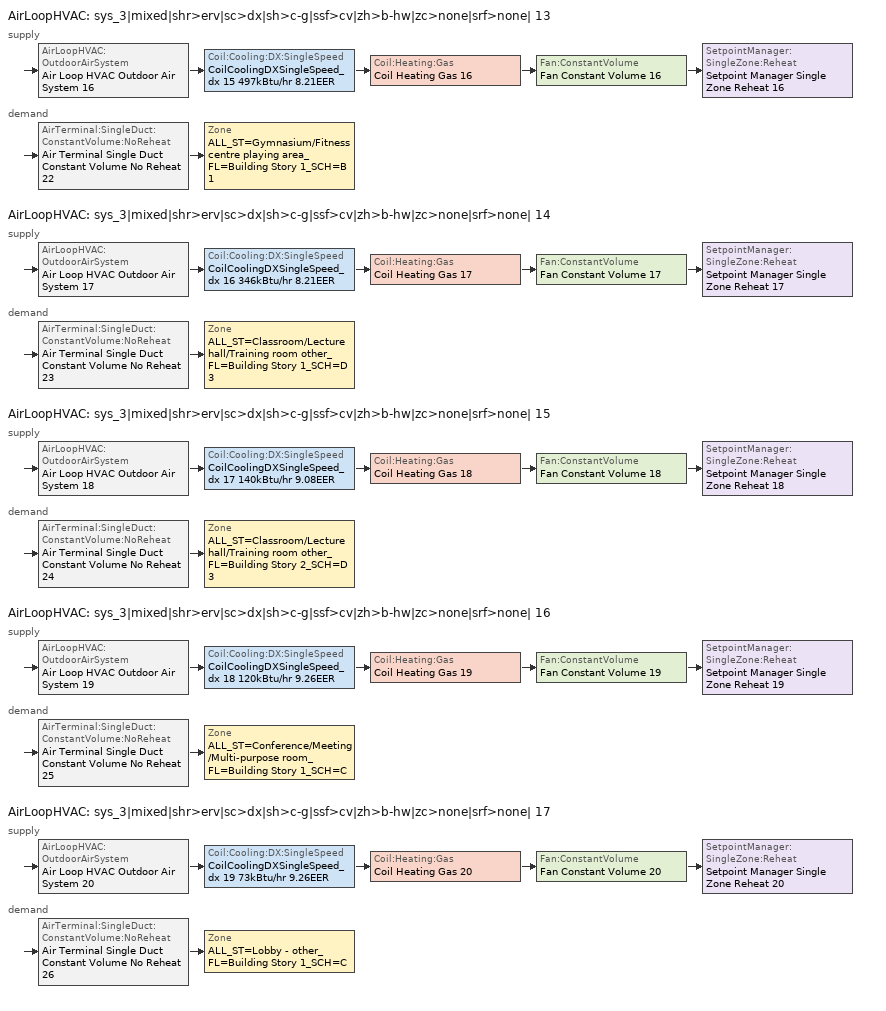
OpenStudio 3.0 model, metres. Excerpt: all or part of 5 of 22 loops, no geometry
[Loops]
AirLoopHVAC 'sys_3|mixed|shr>erv|sc>dx|sh>c-g|ssf>cv|zh>b-hw|zc>none|srf>none| 13'
 supply: AirLoopHVAC:OutdoorAirSystem 'Air Loop HVAC Outdoor Air System 16' > Coil:Cooling:DX:SingleSpeed 'CoilCoolingDXSingleSpeed_dx 15 497kBtu/hr 8.21EER' > Coil:Heating:Gas 'Coil Heating Gas 16' > Fan:ConstantVolume 'Fan Constant Volume 16' > SetpointManager:SingleZone:Reheat 'Setpoint Manager Single Zone Reheat 16'
 demand: AirTerminal:SingleDuct:ConstantVolume:NoReheat 'Air Terminal Single Duct Constant Volume No Reheat 22' > Zone 'ALL_ST=Gymnasium/Fitness centre playing area_FL=Building Story 1_SCH=B 1'
AirLoopHVAC 'sys_3|mixed|shr>erv|sc>dx|sh>c-g|ssf>cv|zh>b-hw|zc>none|srf>none| 14'
 supply: AirLoopHVAC:OutdoorAirSystem 'Air Loop HVAC Outdoor Air System 17' > Coil:Cooling:DX:SingleSpeed 'CoilCoolingDXSingleSpeed_dx 16 346kBtu/hr 8.21EER' > Coil:Heating:Gas 'Coil Heating Gas 17' > Fan:ConstantVolume 'Fan Constant Volume 17' > SetpointManager:SingleZone:Reheat 'Setpoint Manager Single Zone Reheat 17'
 demand: AirTerminal:SingleDuct:ConstantVolume:NoReheat 'Air Terminal Single Duct Constant Volume No Reheat 23' > Zone 'ALL_ST=Classroom/Lecture hall/Training room other_FL=Building Story 1_SCH=D 3'
AirLoopHVAC 'sys_3|mixed|shr>erv|sc>dx|sh>c-g|ssf>cv|zh>b-hw|zc>none|srf>none| 15'
 supply: AirLoopHVAC:OutdoorAirSystem 'Air Loop HVAC Outdoor Air System 18' > Coil:Cooling:DX:SingleSpeed 'CoilCoolingDXSingleSpeed_dx 17 140kBtu/hr 9.08EER' > Coil:Heating:Gas 'Coil Heating Gas 18' > Fan:ConstantVolume 'Fan Constant Volume 18' > SetpointManager:SingleZone:Reheat 'Setpoint Manager Single Zone Reheat 18'
 demand: AirTerminal:SingleDuct:ConstantVolume:NoReheat 'Air Terminal Single Duct Constant Volume No Reheat 24' > Zone 'ALL_ST=Classroom/Lecture hall/Training room other_FL=Building Story 2_SCH=D 3'
AirLoopHVAC 'sys_3|mixed|shr>erv|sc>dx|sh>c-g|ssf>cv|zh>b-hw|zc>none|srf>none| 16'
 supply: AirLoopHVAC:OutdoorAirSystem 'Air Loop HVAC Outdoor Air System 19' > Coil:Cooling:DX:SingleSpeed 'CoilCoolingDXSingleSpeed_dx 18 120kBtu/hr 9.26EER' > Coil:Heating:Gas 'Coil Heating Gas 19' > Fan:ConstantVolume 'Fan Constant Volume 19' > SetpointManager:SingleZone:Reheat 'Setpoint Manager Single Zone Reheat 19'
 demand: AirTerminal:SingleDuct:ConstantVolume:NoReheat 'Air Terminal Single Duct Constant Volume No Reheat 25' > Zone 'ALL_ST=Conference/Meeting/Multi-purpose room_FL=Building Story 1_SCH=C'
AirLoopHVAC 'sys_3|mixed|shr>erv|sc>dx|sh>c-g|ssf>cv|zh>b-hw|zc>none|srf>none| 17'
 supply: AirLoopHVAC:OutdoorAirSystem 'Air Loop HVAC Outdoor Air System 20' > Coil:Cooling:DX:SingleSpeed 'CoilCoolingDXSingleSpeed_dx 19 73kBtu/hr 9.26EER' > Coil:Heating:Gas 'Coil Heating Gas 20' > Fan:ConstantVolume 'Fan Constant Volume 20' > SetpointManager:SingleZone:Reheat 'Setpoint Manager Single Zone Reheat 20'
 demand: AirTerminal:SingleDuct:ConstantVolume:NoReheat 'Air Terminal Single Duct Constant Volume No Reheat 26' > Zone 'ALL_ST=Lobby - other_FL=Building Story 1_SCH=C'
[Sizing:Zone] Zone Cooling Design Supply Air Temperature Input Method=SupplyAirTemperature; Zone Cooling Design Supply Air Temperature {C}=13; Zone Cooling Design Supply Air Temperature Difference {deltaC}=11.11; Zone Heating Design Supply Air Temperature Input Method=SupplyAirTemperature; Zone Heating Design Supply Air Temperature {C}=43; Zone Heating Design Supply Air Temperature Difference {deltaC}=11.11; Zone Cooling Design Supply Air Humidity Ratio {kg-H2O/kg-air}=0.0085; Zone Heating Design Supply Air Humidity Ratio {kg-H2O/kg-air}=0.008; Zone Heating Sizing Factor=1.3; Zone Cooling Sizing Factor=1.1; Cooling Design Air Flow Method=DesignDay; Heating Design Air Flow Method=DesignDay; Account for Dedicated Outdoor Air System=No; Dedicated Outdoor Air System Control Strategy=NeutralSupplyAir; Dedicated Outdoor Air Low Setpoint Temperature for Design {C}=autosize; Dedicated Outdoor Air High Setpoint Temperature for Design {C}=autosize
ALL_ST=Gymnasium/Fitness centre playing area_FL=Building Story 1_SCH=B 1; ALL_ST=Classroom/Lecture hall/Training room other_FL=Building Story 1_SCH=D 3; ALL_ST=Classroom/Lecture hall/Training room other_FL=Building Story 2_SCH=D 3; ALL_ST=Conference/Meeting/Multi-purpose room_FL=Building Story 1_SCH=C; ALL_ST=Lobby - other_FL=Building Story 1_SCH=C
[Zone equipment]
ALL_ST=Gymnasium/Fitness centre playing area_FL=Building Story 1_SCH=B 1: Air Terminal Single Duct Constant Volume No Reheat 22, Zone HVAC Baseboard Convective Water 22
ALL_ST=Classroom/Lecture hall/Training room other_FL=Building Story 1_SCH=D 3: Air Terminal Single Duct Constant Volume No Reheat 23, Zone HVAC Baseboard Convective Water 23
ALL_ST=Classroom/Lecture hall/Training room other_FL=Building Story 2_SCH=D 3: Air Terminal Single Duct Constant Volume No Reheat 24, Zone HVAC Baseboard Convective Water 24
ALL_ST=Conference/Meeting/Multi-purpose room_FL=Building Story 1_SCH=C: Air Terminal Single Duct Constant Volume No Reheat 25, Zone HVAC Baseboard Convective Water 25
ALL_ST=Lobby - other_FL=Building Story 1_SCH=C: Air Terminal Single Duct Constant Volume No Reheat 26, Zone HVAC Baseboard Convective Water 26
[AirLoopHVAC] Design Supply Air Flow Rate {m3/s}=AutoSize
Name | Availability Schedule
sys_3|mixed|shr>erv|sc>dx|sh>c-g|ssf>cv|zh>b-hw|zc>none|srf>none| 13 | sys_3|mixed|shr>none|sc>dx|sh>c-g|ssf>cv|zh>b-hw|zc>none|srf>none| 13 Occ Sch
sys_3|mixed|shr>erv|sc>dx|sh>c-g|ssf>cv|zh>b-hw|zc>none|srf>none| 14 | sys_3|mixed|shr>none|sc>dx|sh>c-g|ssf>cv|zh>b-hw|zc>none|srf>none| 14 Occ Sch
sys_3|mixed|shr>erv|sc>dx|sh>c-g|ssf>cv|zh>b-hw|zc>none|srf>none| 15 | sys_3|mixed|shr>none|sc>dx|sh>c-g|ssf>cv|zh>b-hw|zc>none|srf>none| 15 Occ Sch
sys_3|mixed|shr>erv|sc>dx|sh>c-g|ssf>cv|zh>b-hw|zc>none|srf>none| 16 | sys_3|mixed|shr>none|sc>dx|sh>c-g|ssf>cv|zh>b-hw|zc>none|srf>none| 16 Occ Sch
sys_3|mixed|shr>erv|sc>dx|sh>c-g|ssf>cv|zh>b-hw|zc>none|srf>none| 17 | sys_3|mixed|shr>none|sc>dx|sh>c-g|ssf>cv|zh>b-hw|zc>none|srf>none| 17 Occ Sch
[Sizing:System] Type of Load to Size On=Sensible; Design Outdoor Air Flow Rate {m3/s}=Autosize; Central Heating Maximum System Air Flow Ratio=1; Preheat Design Temperature {C}=7; Preheat Design Humidity Ratio {kg-H2O/kg-Air}=0.008; Precool Design Temperature {C}=13; Precool Design Humidity Ratio {kg-H2O/kg-Air}=0.008; Central Cooling Design Supply Air Temperature {C}=13; Central Heating Design Supply Air Temperature {C}=43; Sizing Option=NonCoincident; 100% Outdoor Air in Cooling=No; 100% Outdoor Air in Heating=No; Central Cooling Design Supply Air Humidity Ratio {kg-H2O/kg-Air}=0.0085; Central Heating Design Supply Air Humidity Ratio {kg-H2O/kg-Air}=0.008; Cooling Design Air Flow Method=DesignDay; Cooling Design Air Flow Rate {m3/s}=0; Heating Design Air Flow Method=DesignDay; Heating Design Air Flow Rate {m3/s}=0; System Outdoor Air Method=ZoneSum; Zone Maximum Outdoor Air Fraction=1; Cooling Supply Air Flow Rate Per Floor Area {m3/s-m2}=0.00996765; Cooling Fraction of Autosized Cooling Supply Air Flow Rate=1; Cooling Supply Air Flow Rate Per Unit Cooling Capacity {m3/s-W}=3.94755e-05; Heating Supply Air Flow Rate Per Floor Area {m3/s-m2}=0.00996765; Heating Fraction of Autosized Heating Supply Air Flow Rate=1; Heating Fraction of Autosized Cooling Supply Air Flow Rate=1; Heating Supply Air Flow Rate Per Unit Heating Capacity {m3/s-W}=3.15882e-05; Cooling Design Capacity Method=CoolingDesignCapacity; Cooling Design Capacity {W}=autosize; Cooling Design Capacity Per Floor Area {W/m2}=234.7; Fraction of Autosized Cooling Design Capacity=1; Heating Design Capacity Method=HeatingDesignCapacity; Heating Design Capacity {W}=autosize; Heating Design Capacity Per Floor Area {W/m2}=157; Fraction of Autosized Heating Design Capacity=1; Central Cooling Capacity Control Method=OnOff
sys_3|mixed|shr>erv|sc>dx|sh>c-g|ssf>cv|zh>b-hw|zc>none|srf>none| 13; sys_3|mixed|shr>erv|sc>dx|sh>c-g|ssf>cv|zh>b-hw|zc>none|srf>none| 14; sys_3|mixed|shr>erv|sc>dx|sh>c-g|ssf>cv|zh>b-hw|zc>none|srf>none| 15; sys_3|mixed|shr>erv|sc>dx|sh>c-g|ssf>cv|zh>b-hw|zc>none|srf>none| 16; sys_3|mixed|shr>erv|sc>dx|sh>c-g|ssf>cv|zh>b-hw|zc>none|srf>none| 17
[Fan:ConstantVolume] Availability Schedule=Always On Discrete; Fan Total Efficiency=0.39975; Pressure Rise {Pa}=640; Maximum Flow Rate {m3/s}=AutoSize; Motor Efficiency=0.615
Fan Constant Volume 16; Fan Constant Volume 17; Fan Constant Volume 18; Fan Constant Volume 19; Fan Constant Volume 20
[Coil:Heating:Gas] Availability Schedule=Always On Discrete; Gas Burner Efficiency=0.81; Nominal Capacity {W}=AutoSize; Parasitic Electric Load {W}=0; Part Load Fraction Correlation Curve=FURNACE-EFFPLR-NECB2011; Parasitic Gas Load {W}=0
Coil Heating Gas 16; Coil Heating Gas 17; Coil Heating Gas 18; Coil Heating Gas 19; Coil Heating Gas 20
[Coil:Cooling:DX:SingleSpeed] Availability Schedule=Always On Discrete; Rated Total Cooling Capacity {W}=autosize; Rated Sensible Heat Ratio=autosize; Rated Air Flow Rate {m3/s}=autosize; Rated Evaporator Fan Power Per Volume Flow Rate {W/(m3/s)}=773.3; Total Cooling Capacity Function of Temperature Curve=DXCOOL-NECB2011-REF-CAPFT; Total Cooling Capacity Function of Flow Fraction Curve=DXCOOL-NECB2011-REF-CAPFFLOW; Energy Input Ratio Function of Temperature Curve=DXCOOL-NECB2011-REF-COOLEIRFT; Energy Input Ratio Function of Flow Fraction Curve=DXCOOL-NECB2011-REF-COOLEIRFFLOW; Part Load Fraction Correlation Curve=DXCOOL-NECB2011-REF-COOLPLFFPLR; Minimum Outdoor Dry-Bulb Temperature for Compressor Operation {C}=-25; Condenser Type=AirCooled; Evaporative Condenser Effectiveness=0; Evaporative Condenser Air Flow Rate {m3/s}=Autosize; Evaporative Condenser Pump Rated Power Consumption {W}=Autosize; Crankcase Heater Capacity {W}=0; Maximum Outdoor Dry-Bulb Temperature for Crankcase Heater Operation {C}=0; Basin Heater Capacity {W/K}=0; Basin Heater Setpoint Temperature {C}=10
Name | Rated COP {W/W}
CoilCoolingDXSingleSpeed_dx 15 497kBtu/hr 8.21EER; CoilCoolingDXSingleSpeed_dx 16 346kBtu/hr 8.21EER | 2.8699
CoilCoolingDXSingleSpeed_dx 17 140kBtu/hr 9.08EER | 3.15956
CoilCoolingDXSingleSpeed_dx 18 120kBtu/hr 9.26EER; CoilCoolingDXSingleSpeed_dx 19 73kBtu/hr 9.26EER | 3.21949
[Controller:OutdoorAir] Minimum Outdoor Air Flow Rate {m3/s}=autosize; Maximum Outdoor Air Flow Rate {m3/s}=Autosize; Economizer Control Type=DifferentialEnthalpy; Economizer Control Action Type=ModulateFlow; Lockout Type=NoLockout; Minimum Limit Type=FixedMinimum; High Humidity Control=No; Heat Recovery Bypass Control Type=BypassWhenOAFlowGreaterThanMinimum
Name | Minimum Outdoor Air Schedule | Controller Mechanical Ventilation
Controller Outdoor Air 16 | sys_3|mixed|shr>none|sc>dx|sh>c-g|ssf>cv|zh>b-hw|zc>none|srf>none| 13 Occ Sch | Controller Mechanical Ventilation 16
Controller Outdoor Air 17 | sys_3|mixed|shr>none|sc>dx|sh>c-g|ssf>cv|zh>b-hw|zc>none|srf>none| 14 Occ Sch | Controller Mechanical Ventilation 17
Controller Outdoor Air 18 | sys_3|mixed|shr>none|sc>dx|sh>c-g|ssf>cv|zh>b-hw|zc>none|srf>none| 15 Occ Sch | Controller Mechanical Ventilation 18
Controller Outdoor Air 19 | sys_3|mixed|shr>none|sc>dx|sh>c-g|ssf>cv|zh>b-hw|zc>none|srf>none| 16 Occ Sch | Controller Mechanical Ventilation 19
Controller Outdoor Air 20 | sys_3|mixed|shr>none|sc>dx|sh>c-g|ssf>cv|zh>b-hw|zc>none|srf>none| 17 Occ Sch | Controller Mechanical Ventilation 20
[Controller:MechanicalVentilation] Availability Schedule=Always On Discrete; System Outdoor Air Method=ZoneSum
Controller Mechanical Ventilation 16; Controller Mechanical Ventilation 17; Controller Mechanical Ventilation 18; Controller Mechanical Ventilation 19; Controller Mechanical Ventilation 20
[AirLoopHVAC:OutdoorAirSystem]
Name | Controller
Air Loop HVAC Outdoor Air System 16 | Controller Outdoor Air 16
Air Loop HVAC Outdoor Air System 17 | Controller Outdoor Air 17
Air Loop HVAC Outdoor Air System 18 | Controller Outdoor Air 18
Air Loop HVAC Outdoor Air System 19 | Controller Outdoor Air 19
Air Loop HVAC Outdoor Air System 20 | Controller Outdoor Air 20
[SetpointManager:SingleZone:Reheat] Minimum Supply Air Temperature {C}=13; Maximum Supply Air Temperature {C}=43
Name | Control Zone
Setpoint Manager Single Zone Reheat 16 | ALL_ST=Gymnasium/Fitness centre playing area_FL=Building Story 1_SCH=B 1
Setpoint Manager Single Zone Reheat 17 | ALL_ST=Classroom/Lecture hall/Training room other_FL=Building Story 1_SCH=D 3
Setpoint Manager Single Zone Reheat 18 | ALL_ST=Classroom/Lecture hall/Training room other_FL=Building Story 2_SCH=D 3
Setpoint Manager Single Zone Reheat 19 | ALL_ST=Conference/Meeting/Multi-purpose room_FL=Building Story 1_SCH=C
Setpoint Manager Single Zone Reheat 20 | ALL_ST=Lobby - other_FL=Building Story 1_SCH=C
[AirTerminal:SingleDuct:ConstantVolume:NoReheat] Availability Schedule=Always On Discrete; Maximum Air Flow Rate {m3/s}=AutoSize
Air Terminal Single Duct Constant Volume No Reheat 22; Air Terminal Single Duct Constant Volume No Reheat 23; Air Terminal Single Duct Constant Volume No Reheat 24; Air Terminal Single Duct Constant Volume No Reheat 25; Air Terminal Single Duct Constant Volume No Reheat 26
[SetpointManager:OutdoorAirPretreat] Minimum Setpoint Temperature {C}=-99; Maximum Setpoint Temperature {C}=99; Minimum Setpoint Humidity Ratio {kgWater/kgDryAir}=1e-05; Maximum Setpoint Humidity Ratio {kgWater/kgDryAir}=1
Setpoint Manager Outdoor Air Pretreat 8; Setpoint Manager Outdoor Air Pretreat 9; Setpoint Manager Outdoor Air Pretreat 10; Setpoint Manager Outdoor Air Pretreat 11; Setpoint Manager Outdoor Air Pretreat 12; Setpoint Manager Outdoor Air Pretreat 13; Setpoint Manager Outdoor Air Pretreat 14; Setpoint Manager Outdoor Air Pretreat 15; Setpoint Manager Outdoor Air Pretreat 16; Setpoint Manager Outdoor Air Pretreat 17; Setpoint Manager Outdoor Air Pretreat 18; Setpoint Manager Outdoor Air Pretreat 19
[Schedule:Constant]
Always On Discrete: Value=1
[Schedule:Ruleset]
Name | Default Day Schedule | Summer Design Day Schedule | Winter Design Day Schedule
sys_3|mixed|shr>none|sc>dx|sh>c-g|ssf>cv|zh>b-hw|zc>none|srf>none| 13 Occ Sch | sys_3|mixed|shr>none|sc>dx|sh>c-g|ssf>cv|zh>b-hw|zc>none|srf>none| 13 Occ Sch Default | sys_3|mixed|shr>none|sc>dx|sh>c-g|ssf>cv|zh>b-hw|zc>none|srf>none| 13 Occ Sch Summer Design Day | sys_3|mixed|shr>none|sc>dx|sh>c-g|ssf>cv|zh>b-hw|zc>none|srf>none| 13 Occ Sch Winter Design Day
sys_3|mixed|shr>none|sc>dx|sh>c-g|ssf>cv|zh>b-hw|zc>none|srf>none| 14 Occ Sch | sys_3|mixed|shr>none|sc>dx|sh>c-g|ssf>cv|zh>b-hw|zc>none|srf>none| 14 Occ Sch Default | sys_3|mixed|shr>none|sc>dx|sh>c-g|ssf>cv|zh>b-hw|zc>none|srf>none| 14 Occ Sch Summer Design Day | sys_3|mixed|shr>none|sc>dx|sh>c-g|ssf>cv|zh>b-hw|zc>none|srf>none| 14 Occ Sch Winter Design Day
sys_3|mixed|shr>none|sc>dx|sh>c-g|ssf>cv|zh>b-hw|zc>none|srf>none| 15 Occ Sch | sys_3|mixed|shr>none|sc>dx|sh>c-g|ssf>cv|zh>b-hw|zc>none|srf>none| 15 Occ Sch Default | sys_3|mixed|shr>none|sc>dx|sh>c-g|ssf>cv|zh>b-hw|zc>none|srf>none| 15 Occ Sch Summer Design Day | sys_3|mixed|shr>none|sc>dx|sh>c-g|ssf>cv|zh>b-hw|zc>none|srf>none| 15 Occ Sch Winter Design Day
sys_3|mixed|shr>none|sc>dx|sh>c-g|ssf>cv|zh>b-hw|zc>none|srf>none| 16 Occ Sch | sys_3|mixed|shr>none|sc>dx|sh>c-g|ssf>cv|zh>b-hw|zc>none|srf>none| 16 Occ Sch Default | sys_3|mixed|shr>none|sc>dx|sh>c-g|ssf>cv|zh>b-hw|zc>none|srf>none| 16 Occ Sch Summer Design Day | sys_3|mixed|shr>none|sc>dx|sh>c-g|ssf>cv|zh>b-hw|zc>none|srf>none| 16 Occ Sch Winter Design Day
sys_3|mixed|shr>none|sc>dx|sh>c-g|ssf>cv|zh>b-hw|zc>none|srf>none| 17 Occ Sch | sys_3|mixed|shr>none|sc>dx|sh>c-g|ssf>cv|zh>b-hw|zc>none|srf>none| 17 Occ Sch Default | sys_3|mixed|shr>none|sc>dx|sh>c-g|ssf>cv|zh>b-hw|zc>none|srf>none| 17 Occ Sch Summer Design Day | sys_3|mixed|shr>none|sc>dx|sh>c-g|ssf>cv|zh>b-hw|zc>none|srf>none| 17 Occ Sch Winter Design Day
[Schedule:Day]
sys_3|mixed|shr>none|sc>dx|sh>c-g|ssf>cv|zh>b-hw|zc>none|srf>none| 13 Occ Sch Default: 1, 0, 1, 10, 0, 0, 24, 0, 1
sys_3|mixed|shr>none|sc>dx|sh>c-g|ssf>cv|zh>b-hw|zc>none|srf>none| 13 Occ Sch Winter Design Day; sys_3|mixed|shr>none|sc>dx|sh>c-g|ssf>cv|zh>b-hw|zc>none|srf>none| 13 Occ Sch Summer Design Day; sys_3|mixed|shr>none|sc>dx|sh>c-g|ssf>cv|zh>b-hw|zc>none|srf>none| 14 Occ Sch Winter Design Day; sys_3|mixed|shr>none|sc>dx|sh>c-g|ssf>cv|zh>b-hw|zc>none|srf>none| 14 Occ Sch Summer Design Day; sys_3|mixed|shr>none|sc>dx|sh>c-g|ssf>cv|zh>b-hw|zc>none|srf>none| 15 Occ Sch Winter Design Day; sys_3|mixed|shr>none|sc>dx|sh>c-g|ssf>cv|zh>b-hw|zc>none|srf>none| 15 Occ Sch Summer Design Day; sys_3|mixed|shr>none|sc>dx|sh>c-g|ssf>cv|zh>b-hw|zc>none|srf>none| 16 Occ Sch Winter Design Day; sys_3|mixed|shr>none|sc>dx|sh>c-g|ssf>cv|zh>b-hw|zc>none|srf>none| 16 Occ Sch Summer Design Day; sys_3|mixed|shr>none|sc>dx|sh>c-g|ssf>cv|zh>b-hw|zc>none|srf>none| 17 Occ Sch Winter Design Day; sys_3|mixed|shr>none|sc>dx|sh>c-g|ssf>cv|zh>b-hw|zc>none|srf>none| 17 Occ Sch Summer Design Day: 24, 0, 1
sys_3|mixed|shr>none|sc>dx|sh>c-g|ssf>cv|zh>b-hw|zc>none|srf>none| 13 Occ Sch Saturday: 2, 0, 1, 10, 0, 0, 24, 0, 1
sys_3|mixed|shr>none|sc>dx|sh>c-g|ssf>cv|zh>b-hw|zc>none|srf>none| 13 Occ Sch Sunday: 1, 0, 0, 2, 0, 1, 11, 0, 0, 23, 0, 1, 24, 0, 0
sys_3|mixed|shr>none|sc>dx|sh>c-g|ssf>cv|zh>b-hw|zc>none|srf>none| 14 Occ Sch Default; sys_3|mixed|shr>none|sc>dx|sh>c-g|ssf>cv|zh>b-hw|zc>none|srf>none| 15 Occ Sch Default: 9, 0, 0, 18, 0, 1, 19, 0, 0, 22, 0, 1, 24, 0, 0
sys_3|mixed|shr>none|sc>dx|sh>c-g|ssf>cv|zh>b-hw|zc>none|srf>none| 14 Occ Sch Sunday; sys_3|mixed|shr>none|sc>dx|sh>c-g|ssf>cv|zh>b-hw|zc>none|srf>none| 15 Occ Sch Sunday: 24, 0, 0
sys_3|mixed|shr>none|sc>dx|sh>c-g|ssf>cv|zh>b-hw|zc>none|srf>none| 16 Occ Sch Default; sys_3|mixed|shr>none|sc>dx|sh>c-g|ssf>cv|zh>b-hw|zc>none|srf>none| 17 Occ Sch Default: 9, 0, 0, 21, 0, 1, 24, 0, 0
sys_3|mixed|shr>none|sc>dx|sh>c-g|ssf>cv|zh>b-hw|zc>none|srf>none| 16 Occ Sch Sunday; sys_3|mixed|shr>none|sc>dx|sh>c-g|ssf>cv|zh>b-hw|zc>none|srf>none| 17 Occ Sch Sunday: 9, 0, 0, 19, 0, 1, 24, 0, 0
[Schedule:Rule] Date Specification Type=DateRange; Start Month=1; Start Day=1; End Month=12; End Day=31
Name | Schedule Ruleset | Rule Order | Day Schedule | Apply Saturday | Apply Sunday
sys_3|mixed|shr>none|sc>dx|sh>c-g|ssf>cv|zh>b-hw|zc>none|srf>none| 13 Occ Sch Saturday Rule | sys_3|mixed|shr>none|sc>dx|sh>c-g|ssf>cv|zh>b-hw|zc>none|srf>none| 13 Occ Sch | 1 | sys_3|mixed|shr>none|sc>dx|sh>c-g|ssf>cv|zh>b-hw|zc>none|srf>none| 13 Occ Sch Saturday | Yes
sys_3|mixed|shr>none|sc>dx|sh>c-g|ssf>cv|zh>b-hw|zc>none|srf>none| 13 Occ Sch Sunday Rule | sys_3|mixed|shr>none|sc>dx|sh>c-g|ssf>cv|zh>b-hw|zc>none|srf>none| 13 Occ Sch | 0 | sys_3|mixed|shr>none|sc>dx|sh>c-g|ssf>cv|zh>b-hw|zc>none|srf>none| 13 Occ Sch Sunday |  | Yes
sys_3|mixed|shr>none|sc>dx|sh>c-g|ssf>cv|zh>b-hw|zc>none|srf>none| 14 Occ Sch Sunday Rule | sys_3|mixed|shr>none|sc>dx|sh>c-g|ssf>cv|zh>b-hw|zc>none|srf>none| 14 Occ Sch | 0 | sys_3|mixed|shr>none|sc>dx|sh>c-g|ssf>cv|zh>b-hw|zc>none|srf>none| 14 Occ Sch Sunday | Yes | Yes
sys_3|mixed|shr>none|sc>dx|sh>c-g|ssf>cv|zh>b-hw|zc>none|srf>none| 15 Occ Sch Sunday Rule | sys_3|mixed|shr>none|sc>dx|sh>c-g|ssf>cv|zh>b-hw|zc>none|srf>none| 15 Occ Sch | 0 | sys_3|mixed|shr>none|sc>dx|sh>c-g|ssf>cv|zh>b-hw|zc>none|srf>none| 15 Occ Sch Sunday | Yes | Yes
sys_3|mixed|shr>none|sc>dx|sh>c-g|ssf>cv|zh>b-hw|zc>none|srf>none| 16 Occ Sch Sunday Rule | sys_3|mixed|shr>none|sc>dx|sh>c-g|ssf>cv|zh>b-hw|zc>none|srf>none| 16 Occ Sch | 0 | sys_3|mixed|shr>none|sc>dx|sh>c-g|ssf>cv|zh>b-hw|zc>none|srf>none| 16 Occ Sch Sunday |  | Yes
sys_3|mixed|shr>none|sc>dx|sh>c-g|ssf>cv|zh>b-hw|zc>none|srf>none| 17 Occ Sch Sunday Rule | sys_3|mixed|shr>none|sc>dx|sh>c-g|ssf>cv|zh>b-hw|zc>none|srf>none| 17 Occ Sch | 0 | sys_3|mixed|shr>none|sc>dx|sh>c-g|ssf>cv|zh>b-hw|zc>none|srf>none| 17 Occ Sch Sunday |  | Yes
[Curve:Biquadratic] Minimum Value of x=13; Maximum Value of x=24; Minimum Value of y=24; Maximum Value of y=46
Name | Coefficient1 Constant | Coefficient2 x | Coefficient3 x**2 | Coefficient4 y | Coefficient5 y**2 | Coefficient6 x*y
DXCOOL-NECB2011-REF-CAPFT | 0.867905 | 0.0142459 | 0.00055436 | -0.0075575 | 3.3e-05 | -0.0001918
DXCOOL-NECB2011-REF-COOLEIRFT | 0.114171 | 0.0281822 | -0.0004199 | 0.0214108 | 0.000161028 | -0.000679104
[Curve:Quadratic] Minimum Value of x=0.5; Maximum Value of x=1.5
Name | Coefficient1 Constant | Coefficient2 x | Coefficient3 x**2
DXCOOL-NECB2011-REF-CAPFFLOW | 0.8 | 0.2 | 0
DXCOOL-NECB2011-REF-COOLEIRFFLOW | 1.1552 | -0.1808 | 0.0256
[Curve:Cubic] Maximum Value of x=1
Name | Coefficient1 Constant | Coefficient2 x | Coefficient3 x**2 | Coefficient4 x**3 | Minimum Value of x
DXCOOL-NECB2011-REF-COOLPLFFPLR | 0.0277 | 4.9151 | -8.184 | 4.2702 | 0.7
FURNACE-EFFPLR-NECB2011 | 0.722 | 0.8211 | -1.0396 | 0.5 | 0
